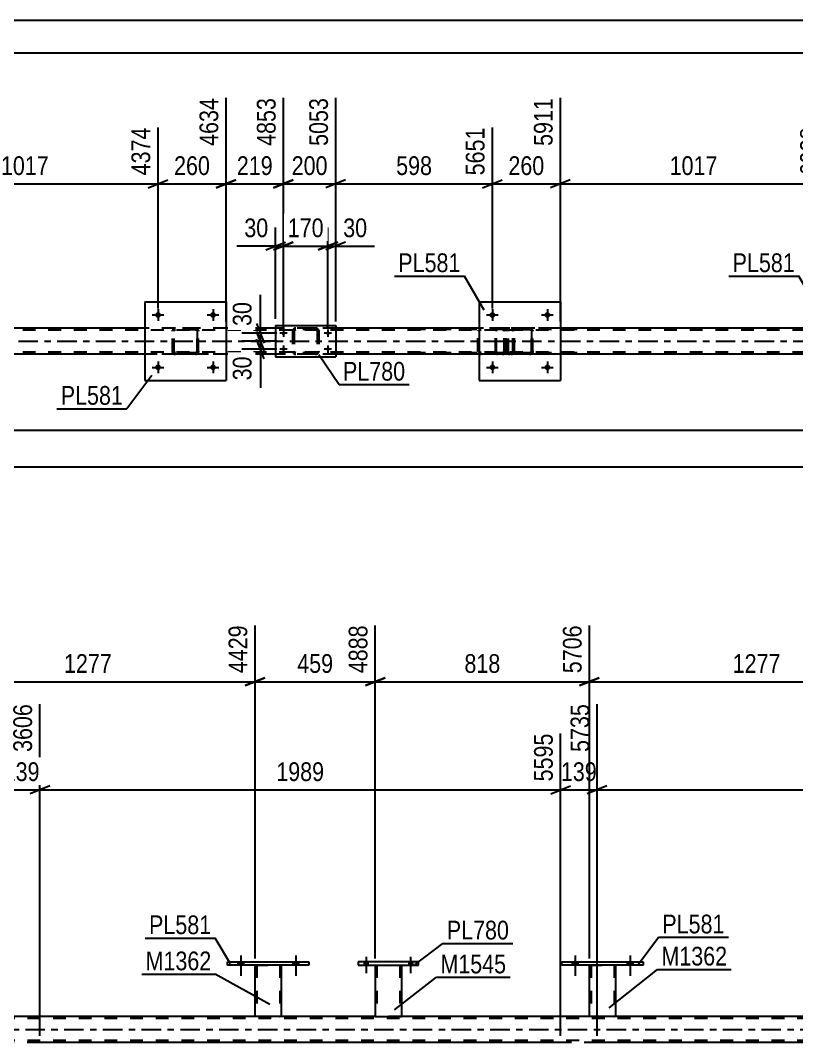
# Model space of a CAD drawing. Header units: millimetres. Extents: x 0 to 841, y 0 to 594.
# Drawn here: x 213.4 to 332, y 437.8 to 594 of the extents above; entities that cross this region are included whole.
import ezdxf

# ---------------------------------------------------------------- set-up
doc = ezdxf.new("R2010")
doc.units = ezdxf.units.MM
doc.linetypes.add('DXK_LINE_DOT2', pattern=[3.9198, 1.9599, -1.9599])
doc.linetypes.add('DXK_LINE_DOT3', pattern=[5.9187, 2.979, -0.9799, 0.9799, -0.9799])
doc.styles.add('Arial Narrow', font='ARIALN.TTF', dxfattribs={"height": 0.2})

# ---------------------------------------------------------------- blocks, each defined once
blk = doc.blocks.new('Unknown-247343161-1137')
at = {"color": 5, "linetype": 'Continuous'}
for p, q in [((841, 594), (0, 594)), ((836, 589), (5, 589))]:
    blk.add_line(p, q, dxfattribs=at)
blk = doc.blocks.new('Part-247343161-26466 - 2302')
at = {"color": 2, "linetype": 'Continuous'}
for p, q in [((232.44, 546.99), (193.76, 546.99)), ((252.4, 546.99), (244.84, 546.99)), ((283.52, 546.99), (261.6, 546.99)), ((334.6, 546.99), (295.92, 546.99)), ((232.44, 542.99), (193.76, 542.99)), ((252.4, 542.99), (244.84, 542.99)), ((283.52, 542.99), (261.6, 542.99)), ((334.6, 542.99), (295.92, 542.99))]:
    blk.add_line(p, q, dxfattribs=at)
at = {"color": 7, "linetype": 'DXK_LINE_DOT2'}
for p, q in [((244.84, 546.99), (232.44, 546.99)), ((261.6, 546.99), (252.4, 546.99)), ((295.92, 546.99), (283.52, 546.99)), ((780.17, 546.67), (118.42, 546.67)), ((780.17, 543.31), (118.42, 543.31)), ((755.64, 542.99), (118.42, 542.99)), ((244.84, 542.99), (232.44, 542.99)), ((261.6, 542.99), (252.4, 542.99)), ((295.92, 542.99), (283.52, 542.99))]:
    blk.add_line(p, q, dxfattribs=at)
at = {"color": 7, "linetype": 'DXK_LINE_DOT3'}
blk.add_line((118.42, 544.99), (780.17, 544.99), dxfattribs=at)
blk = doc.blocks.new('Part-247343161-26349 - 2302')
at = {"color": 7, "linetype": 'DXK_LINE_DOT2'}
for p, q in [((287.06, 546.99), (272.07, 546.99)), ((287.06, 546.75), (272.07, 546.75)), ((283.35, 546.69), (283.34, 546.64)), ((283.82, 546.99), (283.63, 546.95)), ((283.64, 546.68), (283.73, 546.73)), ((283.73, 546.73), (283.82, 546.75)), ((287.25, 546.95), (287.06, 546.99)), ((287.06, 546.75), (287.16, 546.73)), ((287.16, 546.73), (287.24, 546.68)), ((287.54, 546.64), (287.53, 546.69)), ((283.34, 546.64), (283.31, 546.51)), ((283.31, 543.47), (283.31, 546.51)), ((283.57, 546.51), (283.59, 546.6)), ((283.57, 543.47), (283.57, 546.51)), ((283.59, 546.6), (283.64, 546.68)), ((287.24, 546.68), (287.3, 546.6)), ((287.3, 546.6), (287.31, 546.51)), ((287.31, 543.47), (287.31, 546.51)), ((287.57, 546.51), (287.54, 546.64)), ((287.57, 543.47), (287.57, 546.51)), ((287.06, 543.23), (272.07, 543.23)), ((287.06, 542.99), (272.07, 542.99)), ((283.31, 543.47), (283.33, 543.38)), ((283.33, 543.38), (283.35, 543.28)), ((283.59, 543.37), (283.57, 543.47)), ((283.64, 543.3), (283.59, 543.37)), ((283.63, 543.02), (283.82, 542.99)), ((283.73, 543.24), (283.64, 543.3)), ((283.82, 543.23), (283.73, 543.24)), ((287.16, 543.24), (287.06, 543.23)), ((287.06, 542.99), (287.25, 543.02)), ((287.24, 543.3), (287.16, 543.24)), ((287.3, 543.37), (287.24, 543.3)), ((287.31, 543.47), (287.3, 543.37)), ((287.53, 543.28), (287.56, 543.4)), ((287.56, 543.4), (287.57, 543.47))]:
    blk.add_line(p, q, dxfattribs=at)
for centre, start, end in [((287.08, 546.49), 24.32, 69.2417), ((287.08, 543.49), 290.7583, 335.68)]:
    blk.add_arc(centre, 0.496, start, end, dxfattribs=at)
blk = doc.blocks.new('Part-247343161-26357 - 2302')
at = {"color": 7, "linetype": 'DXK_LINE_DOT2'}
for p, q in [((286.04, 546.69), (286.02, 546.51)), ((286.1, 546.85), (286.04, 546.69)), ((286.19, 546.95), (286.1, 546.85)), ((286.29, 546.99), (286.19, 546.95)), ((286.2, 546.68), (286.24, 546.73)), ((286.24, 546.73), (286.29, 546.75)), ((298.45, 546.99), (286.29, 546.99)), ((298.45, 546.75), (286.29, 546.75)), ((287.57, 546.99), (287.57, 546.75)), ((288.58, 546.95), (288.39, 546.99)), ((288.39, 546.75), (288.48, 546.73)), ((288.48, 546.73), (288.56, 546.68)), ((288.86, 546.64), (288.85, 546.69)), ((286.02, 543.47), (286.02, 546.51)), ((286.16, 546.51), (286.17, 546.6)), ((286.16, 543.47), (286.16, 546.51)), ((286.17, 546.6), (286.2, 546.68)), ((288.56, 546.68), (288.62, 546.6)), ((288.62, 546.6), (288.64, 546.51)), ((288.64, 543.47), (288.64, 546.51)), ((288.89, 546.51), (288.86, 546.64)), ((288.89, 543.47), (288.89, 546.51)), ((286.02, 543.47), (286.04, 543.28)), ((286.04, 543.28), (286.1, 543.13)), ((286.1, 543.13), (286.19, 543.02)), ((286.17, 543.37), (286.16, 543.47)), ((286.2, 543.3), (286.17, 543.37)), ((286.19, 543.02), (286.29, 542.99)), ((286.24, 543.24), (286.2, 543.3)), ((286.29, 543.23), (286.24, 543.24)), ((298.45, 543.23), (286.29, 543.23)), ((298.45, 542.99), (286.29, 542.99)), ((287.57, 542.99), (287.57, 543.23)), ((288.48, 543.24), (288.39, 543.23)), ((288.39, 542.99), (288.58, 543.02)), ((288.56, 543.3), (288.48, 543.24)), ((288.62, 543.37), (288.56, 543.3)), ((288.64, 543.47), (288.62, 543.37)), ((288.85, 543.28), (288.87, 543.4)), ((288.87, 543.4), (288.89, 543.47))]:
    blk.add_line(p, q, dxfattribs=at)
for centre, start, end in [((288.4, 546.49), 23.8494, 68.8059), ((288.4, 543.48), 291.1941, 336.1506)]:
    blk.add_arc(centre, 0.492, start, end, dxfattribs=at)
blk = doc.blocks.new('Part-247343161-26450 - 2302')
at = {"color": 7, "linetype": 'DXK_LINE_DOT2'}
for p, q in [((287.72, 546.5), (287.75, 546.69)), ((287.75, 546.69), (287.72, 546.5)), ((288.01, 546.95), (288.2, 546.98)), ((288.2, 546.98), (288.01, 546.95)), ((288.03, 546.67), (288.11, 546.73)), ((288.11, 546.73), (288.2, 546.74)), ((291.24, 546.98), (288.2, 546.98)), ((291.24, 546.74), (288.2, 546.74)), ((291.24, 546.98), (291.42, 546.95)), ((291.42, 546.95), (291.24, 546.98)), ((291.24, 546.74), (291.33, 546.73)), ((291.33, 546.73), (291.41, 546.67)), ((291.68, 546.69), (291.72, 546.5)), ((291.72, 546.5), (291.68, 546.69)), ((287.72, 543.46), (287.72, 546.5)), ((287.72, 543.46), (287.72, 546.5)), ((287.96, 546.5), (287.98, 546.6)), ((287.96, 543.46), (287.96, 546.5)), ((287.96, 543.46), (287.96, 546.5)), ((287.98, 546.6), (288.03, 546.67)), ((291.41, 546.67), (291.46, 546.6)), ((291.46, 546.6), (291.48, 546.5)), ((291.48, 543.46), (291.48, 546.5)), ((291.48, 546.5), (291.48, 543.46)), ((291.72, 543.46), (291.72, 546.5)), ((291.72, 543.46), (291.72, 546.5)), ((287.75, 543.28), (287.72, 543.46)), ((287.72, 543.46), (287.75, 543.28)), ((287.98, 543.37), (287.96, 543.46)), ((288.03, 543.3), (287.98, 543.37)), ((288.2, 542.98), (288.01, 543.02)), ((288.01, 543.02), (288.2, 542.98)), ((288.11, 543.24), (288.03, 543.3)), ((288.2, 543.22), (288.11, 543.24)), ((291.24, 543.22), (288.2, 543.22)), ((291.24, 542.98), (288.2, 542.98)), ((291.33, 543.24), (291.24, 543.22)), ((291.42, 543.02), (291.24, 542.98)), ((291.24, 542.98), (291.42, 543.02)), ((291.41, 543.3), (291.33, 543.24)), ((291.46, 543.37), (291.41, 543.3)), ((291.48, 543.46), (291.46, 543.37)), ((291.72, 543.46), (291.68, 543.28)), ((291.68, 543.28), (291.72, 543.46))]:
    blk.add_line(p, q, dxfattribs=at)
at = {"color": 7, "linetype": 'DXK_LINE_DOT3'}
blk.add_line((289.72, 544.98), (289.72, 544.98), dxfattribs=at)
at = {"color": 7, "linetype": 'DXK_LINE_DOT2'}
for centre, start, end in [((288.2, 546.5), 112.5, 157.5), ((288.2, 546.5), 112.5, 157.5), ((291.24, 546.5), 22.5, 67.5), ((291.24, 546.5), 22.5, 67.5), ((288.2, 543.46), 202.5, 247.5), ((288.2, 543.46), 202.5, 247.5), ((291.24, 543.46), 292.5, 337.5), ((291.24, 543.46), 292.5, 337.5)]:
    blk.add_arc(centre, 0.48, start, end, dxfattribs=at)
blk = doc.blocks.new('Part-247343161-26451 - 2302')
at = {"color": 2, "linetype": 'Continuous'}
for p, q in [((283.52, 550.98), (283.52, 538.98)), ((283.52, 550.98), (295.92, 550.98)), ((295.92, 550.98), (295.92, 538.98)), ((283.52, 538.98), (295.92, 538.98))]:
    blk.add_line(p, q, dxfattribs=at)
blk = doc.blocks.new('Part-247343161-26452 - 2302')
at = {"color": 7, "linetype": 'DXK_LINE_DOT2'}
for p, q in [((236.64, 546.5), (236.67, 546.69)), ((236.67, 546.69), (236.64, 546.5)), ((236.93, 546.95), (237.12, 546.98)), ((237.12, 546.98), (236.93, 546.95)), ((236.95, 546.67), (237.02, 546.73)), ((237.02, 546.73), (237.12, 546.74)), ((240.16, 546.98), (237.12, 546.98)), ((240.16, 546.74), (237.12, 546.74)), ((240.16, 546.98), (240.34, 546.95)), ((240.34, 546.95), (240.16, 546.98)), ((240.16, 546.74), (240.25, 546.73)), ((240.25, 546.73), (240.33, 546.67)), ((240.6, 546.69), (240.64, 546.5)), ((240.64, 546.5), (240.6, 546.69)), ((236.64, 543.46), (236.64, 546.5)), ((236.64, 543.46), (236.64, 546.5)), ((236.88, 546.5), (236.89, 546.6)), ((236.88, 543.46), (236.88, 546.5)), ((236.88, 543.46), (236.88, 546.5)), ((236.89, 546.6), (236.95, 546.67)), ((240.33, 546.67), (240.38, 546.6)), ((240.38, 546.6), (240.4, 546.5)), ((240.4, 543.46), (240.4, 546.5)), ((240.4, 546.5), (240.4, 543.46)), ((240.64, 543.46), (240.64, 546.5)), ((240.64, 543.46), (240.64, 546.5)), ((236.67, 543.28), (236.64, 543.46)), ((236.64, 543.46), (236.67, 543.28)), ((236.89, 543.37), (236.88, 543.46)), ((236.95, 543.3), (236.89, 543.37)), ((237.12, 542.98), (236.93, 543.02)), ((236.93, 543.02), (237.12, 542.98)), ((237.02, 543.24), (236.95, 543.3)), ((237.12, 543.22), (237.02, 543.24)), ((240.16, 543.22), (237.12, 543.22)), ((240.16, 542.98), (237.12, 542.98)), ((240.25, 543.24), (240.16, 543.22)), ((240.34, 543.02), (240.16, 542.98)), ((240.16, 542.98), (240.34, 543.02)), ((240.33, 543.3), (240.25, 543.24)), ((240.38, 543.37), (240.33, 543.3)), ((240.4, 543.46), (240.38, 543.37)), ((240.64, 543.46), (240.6, 543.28)), ((240.6, 543.28), (240.64, 543.46))]:
    blk.add_line(p, q, dxfattribs=at)
at = {"color": 7, "linetype": 'DXK_LINE_DOT3'}
blk.add_line((238.64, 544.98), (238.64, 544.98), dxfattribs=at)
at = {"color": 7, "linetype": 'DXK_LINE_DOT2'}
for centre, start, end in [((237.12, 546.5), 112.5, 157.5), ((237.12, 546.5), 112.5, 157.5), ((240.16, 546.5), 22.5, 67.5), ((240.16, 546.5), 22.5, 67.5), ((237.12, 543.46), 202.5, 247.5), ((237.12, 543.46), 202.5, 247.5), ((240.16, 543.46), 292.5, 337.5), ((240.16, 543.46), 292.5, 337.5)]:
    blk.add_arc(centre, 0.48, start, end, dxfattribs=at)
blk = doc.blocks.new('Part-247343161-26453 - 2302')
at = {"color": 2, "linetype": 'Continuous'}
for p, q in [((232.44, 550.98), (232.44, 538.98)), ((232.44, 550.98), (244.84, 550.98)), ((244.84, 550.98), (244.84, 538.98)), ((232.44, 538.98), (244.84, 538.98))]:
    blk.add_line(p, q, dxfattribs=at)
blk = doc.blocks.new('Part-247343161-26460 - 2302')
at = {"color": 7, "linetype": 'DXK_LINE_DOT2'}
for p, q in [((255, 546.51), (255.04, 546.69)), ((255.04, 546.69), (255, 546.51)), ((255.3, 546.95), (255.48, 546.99)), ((255.48, 546.99), (255.3, 546.95)), ((255.31, 546.68), (255.39, 546.73)), ((255.39, 546.73), (255.48, 546.75)), ((258.52, 546.99), (255.48, 546.99)), ((258.52, 546.75), (255.48, 546.75)), ((258.52, 546.99), (258.7, 546.95)), ((258.7, 546.95), (258.52, 546.99)), ((258.52, 546.75), (258.61, 546.73)), ((258.61, 546.73), (258.69, 546.68)), ((258.96, 546.69), (259, 546.51)), ((259, 546.51), (258.96, 546.69)), ((255, 546.51), (255, 543.47)), ((255.24, 546.51), (255.26, 546.6)), ((255.24, 546.51), (255.24, 543.47)), ((255.26, 546.6), (255.31, 546.68)), ((258.69, 546.68), (258.74, 546.6)), ((258.74, 546.6), (258.76, 546.51)), ((258.76, 546.51), (258.76, 543.47)), ((259, 546.51), (259, 543.47)), ((255.04, 543.28), (255, 543.47)), ((255, 543.47), (255.04, 543.28)), ((255.26, 543.37), (255.24, 543.47)), ((255.31, 543.3), (255.26, 543.37)), ((255.48, 542.99), (255.3, 543.02)), ((255.3, 543.02), (255.48, 542.99)), ((255.39, 543.24), (255.31, 543.3)), ((255.48, 543.23), (255.39, 543.24)), ((258.52, 543.23), (255.48, 543.23)), ((258.52, 542.99), (255.48, 542.99)), ((258.61, 543.24), (258.52, 543.23)), ((258.7, 543.02), (258.52, 542.99)), ((258.52, 542.99), (258.7, 543.02)), ((258.69, 543.3), (258.61, 543.24)), ((258.74, 543.37), (258.69, 543.3)), ((258.76, 543.47), (258.74, 543.37)), ((259, 543.47), (258.96, 543.28)), ((258.96, 543.28), (259, 543.47))]:
    blk.add_line(p, q, dxfattribs=at)
at = {"color": 7, "linetype": 'DXK_LINE_DOT3'}
blk.add_line((257, 544.99), (257, 544.99), dxfattribs=at)
at = {"color": 7, "linetype": 'DXK_LINE_DOT2'}
for centre, start, end in [((255.48, 546.51), 112.5, 157.5), ((255.48, 546.51), 112.5, 157.5), ((258.52, 546.51), 22.5, 67.5), ((258.52, 546.51), 22.5, 67.5), ((255.48, 543.47), 202.5, 247.5), ((255.48, 543.47), 202.5, 247.5), ((258.52, 543.47), 292.5, 337.5), ((258.52, 543.47), 292.5, 337.5)]:
    blk.add_arc(centre, 0.48, start, end, dxfattribs=at)
blk = doc.blocks.new('Part-247343161-26461 - 2302')
at = {"color": 2, "linetype": 'Continuous'}
for p, q in [((252.4, 547.39), (252.4, 542.59)), ((252.4, 547.39), (261.6, 547.39)), ((261.6, 547.39), (261.6, 542.59)), ((252.4, 542.59), (261.6, 542.59))]:
    blk.add_line(p, q, dxfattribs=at)
blk = doc.blocks.new('Bolt-247343161-26496 - 2302')
at = {"linetype": 'Continuous'}
for points in [[(285.96, 540.99, -1), (285.08, 540.99, -1)], [(294.36, 540.99, -1), (293.48, 540.99, -1)]]:
    blk.add_hatch(color=1, dxfattribs=at).paths.add_polyline_path(points)
at = {"color": 1, "linetype": 'Continuous'}
for p, q in [((284.64, 540.99), (286.4, 540.99)), ((285.52, 541.87), (285.52, 540.11)), ((293.04, 540.99), (294.8, 540.99)), ((293.92, 541.87), (293.92, 540.11))]:
    blk.add_line(p, q, dxfattribs=at)
blk = doc.blocks.new('Bolt-247343161-26497 - 2302')
at = {"linetype": 'Continuous'}
for points in [[(285.96, 548.99, -1), (285.08, 548.99, -1)], [(294.36, 548.99, -1), (293.48, 548.99, -1)]]:
    blk.add_hatch(color=1, dxfattribs=at).paths.add_polyline_path(points)
at = {"color": 1, "linetype": 'Continuous'}
for p, q in [((285.52, 549.87), (285.52, 548.11)), ((293.92, 549.87), (293.92, 548.11)), ((284.64, 548.99), (286.4, 548.99)), ((293.04, 548.99), (294.8, 548.99))]:
    blk.add_line(p, q, dxfattribs=at)
blk = doc.blocks.new('Bolt-247343161-26498 - 2302')
at = {"linetype": 'Continuous'}
for points in [[(234.88, 540.99, -1), (234, 540.99, -1)], [(243.28, 540.99, -1), (242.4, 540.99, -1)]]:
    blk.add_hatch(color=1, dxfattribs=at).paths.add_polyline_path(points)
at = {"color": 1, "linetype": 'Continuous'}
for p, q in [((233.56, 540.99), (235.32, 540.99)), ((234.44, 541.87), (234.44, 540.11)), ((241.96, 540.99), (243.72, 540.99)), ((242.84, 541.87), (242.84, 540.11))]:
    blk.add_line(p, q, dxfattribs=at)
blk = doc.blocks.new('Bolt-247343161-26499 - 2302')
at = {"linetype": 'Continuous'}
for points in [[(234.88, 548.99, -1), (234, 548.99, -1)], [(243.28, 548.99, -1), (242.4, 548.99, -1)]]:
    blk.add_hatch(color=1, dxfattribs=at).paths.add_polyline_path(points)
at = {"color": 1, "linetype": 'Continuous'}
for p, q in [((234.44, 549.87), (234.44, 548.11)), ((242.84, 549.87), (242.84, 548.11)), ((233.56, 548.99), (235.32, 548.99)), ((241.96, 548.99), (243.72, 548.99))]:
    blk.add_line(p, q, dxfattribs=at)
blk = doc.blocks.new('Bolt-247343161-26506 - 2302')
at = {"linetype": 'Continuous'}
for points in [[(253.6, 545.91, -1), (253.6, 546.47, -1)], [(260.4, 545.91, -1), (260.4, 546.47, -1)], [(253.6, 543.51, -1), (253.6, 544.07, -1)], [(260.4, 543.51, -1), (260.4, 544.07, -1)]]:
    blk.add_hatch(color=1, dxfattribs=at).paths.add_polyline_path(points)
at = {"color": 1, "linetype": 'Continuous'}
for p, q in [((253.6, 546.75), (253.6, 545.63)), ((260.4, 546.75), (260.4, 545.63)), ((254.16, 546.19), (253.04, 546.19)), ((260.96, 546.19), (259.84, 546.19)), ((254.16, 543.79), (253.04, 543.79)), ((253.6, 544.35), (253.6, 543.23)), ((260.96, 543.79), (259.84, 543.79)), ((260.4, 544.35), (260.4, 543.23))]:
    blk.add_line(p, q, dxfattribs=at)
blk = doc.blocks.new('Bolt-247343161-27506 - 2635')
at = {"linetype": 'Continuous'}
for points in [[(246.63, 449.65), (247.51, 449.65), (247.51, 450.13), (246.63, 450.13)], [(255.03, 449.65), (255.91, 449.65), (255.91, 450.13), (255.03, 450.13)]]:
    blk.add_hatch(color=1, dxfattribs=at).paths.add_polyline_path(points)
at = {"color": 1, "linetype": 'Continuous'}
for p, q in [((246.63, 450.13), (246.63, 449.65)), ((247.07, 451.13), (247.07, 448.01)), ((247.51, 450.13), (247.51, 449.65)), ((255.03, 450.13), (255.03, 449.65)), ((255.47, 451.13), (255.47, 448.01)), ((255.91, 450.13), (255.91, 449.65))]:
    blk.add_line(p, q, dxfattribs=at)
blk = doc.blocks.new('Bolt-247343161-27504 - 2635')
at = {"linetype": 'Continuous'}
for points in [[(297.71, 449.65), (298.59, 449.65), (298.59, 450.13), (297.71, 450.13)], [(306.11, 449.65), (306.99, 449.65), (306.99, 450.13), (306.11, 450.13)]]:
    blk.add_hatch(color=1, dxfattribs=at).paths.add_polyline_path(points)
at = {"color": 1, "linetype": 'Continuous'}
for p, q in [((297.71, 450.13), (297.71, 449.65)), ((298.15, 451.13), (298.15, 448.01)), ((298.59, 450.13), (298.59, 449.65)), ((306.11, 450.13), (306.11, 449.65)), ((306.55, 451.13), (306.55, 448.01)), ((306.99, 450.13), (306.99, 449.65))]:
    blk.add_line(p, q, dxfattribs=at)
blk = doc.blocks.new('Part-247343161-27457 - 2635')
at = {"color": 2, "linetype": 'Continuous'}
for p, q in [((300.35, 441.81), (300.35, 449.65)), ((304.35, 449.65), (304.35, 441.81)), ((304.31, 441.81), (300.35, 441.81)), ((304.35, 441.81), (304.31, 441.81))]:
    blk.add_line(p, q, dxfattribs=at)
at = {"color": 7, "linetype": 'DXK_LINE_DOT2'}
for p, q in [((300.35, 449.65), (304.35, 449.65)), ((300.35, 449.65), (300.35, 449.65)), ((300.35, 449.65), (300.35, 449.65)), ((300.59, 449.65), (300.59, 441.81)), ((304.11, 449.65), (304.11, 441.81)), ((304.35, 449.65), (304.35, 449.65)), ((304.35, 449.65), (304.35, 449.65)), ((304.09, 441.81), (304.11, 441.81))]:
    blk.add_line(p, q, dxfattribs=at)
blk = doc.blocks.new('Part-247343161-27458 - 2635')
at = {"color": 2, "linetype": 'Continuous'}
for p, q in [((296.15, 449.65), (296.15, 450.13)), ((296.15, 450.13), (308.55, 450.13)), ((308.55, 450.13), (308.55, 449.65)), ((308.55, 449.65), (296.15, 449.65))]:
    blk.add_line(p, q, dxfattribs=at)
blk = doc.blocks.new('Part-247343161-27459 - 2635')
at = {"color": 2, "linetype": 'Continuous'}
for p, q in [((249.27, 441.81), (249.27, 449.65)), ((253.27, 449.65), (253.27, 441.81)), ((253.23, 441.81), (249.27, 441.81)), ((253.27, 441.81), (253.23, 441.81))]:
    blk.add_line(p, q, dxfattribs=at)
at = {"color": 7, "linetype": 'DXK_LINE_DOT2'}
for p, q in [((249.27, 449.65), (253.27, 449.65)), ((249.27, 449.65), (249.27, 449.65)), ((249.27, 449.65), (249.27, 449.65)), ((249.51, 449.65), (249.51, 441.81)), ((253.03, 449.65), (253.03, 441.81)), ((253.27, 449.65), (253.27, 449.65)), ((253.27, 449.65), (253.27, 449.65)), ((253.01, 441.81), (253.03, 441.81))]:
    blk.add_line(p, q, dxfattribs=at)
blk = doc.blocks.new('Part-247343161-27460 - 2635')
at = {"color": 2, "linetype": 'Continuous'}
for p, q in [((245.07, 449.65), (245.07, 450.13)), ((245.07, 450.13), (257.47, 450.13)), ((257.47, 450.13), (257.47, 449.65)), ((257.47, 449.65), (245.07, 449.65))]:
    blk.add_line(p, q, dxfattribs=at)
blk = doc.blocks.new('Part-247343161-27467 - 2635')
at = {"color": 2, "linetype": 'Continuous'}
for p, q in [((267.63, 449.65), (267.63, 441.8)), ((271.63, 449.65), (271.63, 441.8)), ((267.63, 441.8), (271.63, 441.8))]:
    blk.add_line(p, q, dxfattribs=at)
at = {"color": 7, "linetype": 'DXK_LINE_DOT2'}
for p, q in [((267.63, 449.65), (271.63, 449.65)), ((267.87, 449.65), (267.87, 441.8)), ((271.39, 449.65), (271.39, 441.8)), ((271.34, 441.8), (271.38, 441.8)), ((271.34, 441.8), (271.38, 441.8)), ((271.38, 441.8), (271.39, 441.8)), ((271.38, 441.8), (271.39, 441.8))]:
    blk.add_line(p, q, dxfattribs=at)
blk = doc.blocks.new('Part-247343161-27468 - 2635')
at = {"color": 2, "linetype": 'Continuous'}
for p, q in [((265.03, 450.13), (265.03, 449.65)), ((274.23, 450.13), (265.03, 450.13)), ((274.23, 449.65), (274.23, 450.13)), ((265.03, 449.65), (274.23, 449.65))]:
    blk.add_line(p, q, dxfattribs=at)
blk = doc.blocks.new('Part-247343161-27473 - 2635')
at = {"color": 7, "linetype": 'DXK_LINE_DOT2'}
for p, q in [((733.87, 441.49), (72.13, 441.49)), ((253.27, 441.81), (249.27, 441.81)), ((271.63, 441.81), (267.63, 441.81)), ((304.35, 441.81), (300.35, 441.81)), ((733.87, 438.13), (72.13, 438.13)), ((216.39, 437.81), (210.81, 437.81)), ((301.52, 437.81), (295.95, 437.81))]:
    blk.add_line(p, q, dxfattribs=at)
at = {"color": 2, "linetype": 'Continuous'}
for p, q in [((249.27, 441.81), (202.19, 441.81)), ((267.63, 441.81), (253.27, 441.81)), ((300.35, 441.81), (271.63, 441.81)), ((351.43, 441.81), (304.35, 441.81)), ((295.95, 437.81), (216.39, 437.81)), ((381.08, 437.81), (301.52, 437.81))]:
    blk.add_line(p, q, dxfattribs=at)
at = {"color": 7, "linetype": 'DXK_LINE_DOT3'}
blk.add_line((72.13, 439.81), (733.87, 439.81), dxfattribs=at)
blk = doc.blocks.new('Bolt-247343161-27503 - 2635')
at = {"linetype": 'Continuous'}
for points in [[(297.71, 449.65), (298.59, 449.65), (298.59, 450.13), (297.71, 450.13)], [(306.11, 449.65), (306.99, 449.65), (306.99, 450.13), (306.11, 450.13)]]:
    blk.add_hatch(color=1, dxfattribs=at).paths.add_polyline_path(points)
at = {"color": 1, "linetype": 'Continuous'}
for p, q in [((297.71, 450.13), (297.71, 449.65)), ((298.15, 451.13), (298.15, 448.01)), ((298.59, 450.13), (298.59, 449.65)), ((306.11, 450.13), (306.11, 449.65)), ((306.55, 451.13), (306.55, 448.01)), ((306.99, 450.13), (306.99, 449.65))]:
    blk.add_line(p, q, dxfattribs=at)
blk = doc.blocks.new('Bolt-247343161-27505 - 2635')
at = {"linetype": 'Continuous'}
for points in [[(246.63, 449.65), (247.51, 449.65), (247.51, 450.13), (246.63, 450.13)], [(255.03, 449.65), (255.91, 449.65), (255.91, 450.13), (255.03, 450.13)]]:
    blk.add_hatch(color=1, dxfattribs=at).paths.add_polyline_path(points)
at = {"color": 1, "linetype": 'Continuous'}
for p, q in [((246.63, 450.13), (246.63, 449.65)), ((247.07, 451.13), (247.07, 448.01)), ((247.51, 450.13), (247.51, 449.65)), ((255.03, 450.13), (255.03, 449.65)), ((255.47, 451.13), (255.47, 448.01)), ((255.91, 450.13), (255.91, 449.65))]:
    blk.add_line(p, q, dxfattribs=at)
blk = doc.blocks.new('Bolt-247343161-27513 - 2635')
at = {"linetype": 'Continuous'}
for points in [[(265.95, 449.65), (266.51, 449.65), (266.51, 450.13), (265.95, 450.13)], [(265.95, 449.65), (266.51, 449.65), (266.51, 450.13), (265.95, 450.13)], [(272.75, 449.65), (273.31, 449.65), (273.31, 450.13), (272.75, 450.13)], [(272.75, 449.65), (273.31, 449.65), (273.31, 450.13), (272.75, 450.13)]]:
    blk.add_hatch(color=1, dxfattribs=at).paths.add_polyline_path(points)
at = {"color": 1, "linetype": 'Continuous'}
for p, q in [((265.95, 450.13), (265.95, 449.65)), ((265.95, 450.13), (265.95, 449.65)), ((266.23, 450.93), (266.23, 448.41)), ((266.23, 450.93), (266.23, 448.41)), ((266.51, 450.13), (266.51, 449.65)), ((266.51, 450.13), (266.51, 449.65)), ((272.75, 450.13), (272.75, 449.65)), ((272.75, 450.13), (272.75, 449.65)), ((273.03, 450.93), (273.03, 448.41)), ((273.03, 450.93), (273.03, 448.41)), ((273.31, 450.13), (273.31, 449.65)), ((273.31, 450.13), (273.31, 449.65))]:
    blk.add_line(p, q, dxfattribs=at)
blk = doc.blocks.new('StraightDimension-247343161-41836 - 2302')
at = {"color": 7, "linetype": 'Continuous'}
for p, q in [((252.4, 548.39), (252.4, 562.38)), ((253.6, 547.19), (253.6, 562.38)), ((250.9, 558.93), (253.9, 560.13)), ((255.1, 560.13), (252.1, 558.93)), ((252.4, 559.53), (253.6, 559.53))]:
    blk.add_line(p, q, dxfattribs=at)
at = {"color": 0}
blk.add_wipeout([(251.88, 560.28), (251.88, 564.48), (247.02, 564.48), (247.02, 560.28)], dxfattribs=at)
at = {"color": 7, "linetype": 'Continuous'}
blk.add_line((252.4, 559.53), (246.49, 559.53), dxfattribs=at)
blk.add_line((252.4, 559.53), (246.49, 559.53), dxfattribs=at)
at = {"color": 3, "style": 'Arial Narrow'}
blk.add_text('30', height=2.863, dxfattribs=at).set_placement((247.62, 560.88))
blk = doc.blocks.new('StraightDimension-247343161-41036 - 2302')
at = {"color": 7, "linetype": 'Continuous'}
for p, q in [((261.6, 547.99), (261.6, 582.15)), ((285.52, 549.99), (285.52, 577.65)), ((263.1, 569.63), (260.1, 568.43)), ((261.6, 569.03), (285.52, 569.03)), ((284.02, 568.43), (287.02, 569.63))]:
    blk.add_line(p, q, dxfattribs=at)
at = {"color": 0, "linetype": 'Continuous'}
blk.add_wipeout([(284.92, 578.25), (280.72, 578.25), (280.72, 569.73), (284.92, 569.73)], dxfattribs=at)
at = {"color": 0}
blk.add_wipeout([(276.9, 569.78), (276.9, 573.98), (270.22, 573.98), (270.22, 569.78)], dxfattribs=at)
at = {"color": 3, "linetype": 'Continuous', "style": 'Arial Narrow'}
blk.add_text('5651', height=2.863, rotation=90.0002, dxfattribs=at).set_placement((284.32, 570.33))
at = {"color": 3, "style": 'Arial Narrow'}
blk.add_text('598', height=2.863, dxfattribs=at).set_placement((270.82, 570.38))
blk = doc.blocks.new('StraightDimension-247343161-41834 - 2302')
at = {"color": 7, "linetype": 'Continuous'}
for p, q in [((260.4, 547.19), (260.4, 562.38)), ((261.6, 548.39), (261.6, 562.38)), ((258.9, 558.93), (261.9, 560.13)), ((263.1, 560.13), (260.1, 558.93)), ((260.4, 559.53), (261.6, 559.53))]:
    blk.add_line(p, q, dxfattribs=at)
at = {"color": 0}
blk.add_wipeout([(266.98, 560.28), (266.98, 564.48), (262.13, 564.48), (262.13, 560.28)], dxfattribs=at)
at = {"color": 7, "linetype": 'Continuous'}
blk.add_line((261.6, 559.53), (267.51, 559.53), dxfattribs=at)
blk.add_line((261.6, 559.53), (267.51, 559.53), dxfattribs=at)
at = {"color": 3, "style": 'Arial Narrow'}
blk.add_text('30', height=2.863, dxfattribs=at).set_placement((262.73, 560.88))
blk = doc.blocks.new('StraightDimension-247343161-2472 - 2302')
at = {"color": 7, "linetype": 'Continuous'}
blk.add_line((109.16, 525.78), (780.81, 525.78), dxfattribs=at)
blk = doc.blocks.new('StraightDimension-247343161-30244 - 2302')
at = {"color": 7, "linetype": 'Continuous'}
blk.add_line((109.8, 531.39), (780.17, 531.39), dxfattribs=at)
blk = doc.blocks.new('StraightDimension-247343161-41034 - 2302')
at = {"color": 7, "linetype": 'Continuous'}
for p, q in [((295.92, 547.99), (295.92, 582.15)), ((336.6, 549.99), (336.6, 577.65)), ((297.42, 569.63), (294.42, 568.43)), ((295.92, 569.03), (336.6, 569.03)), ((335.1, 568.43), (338.1, 569.63))]:
    blk.add_line(p, q, dxfattribs=at)
at = {"color": 0, "linetype": 'Continuous'}
blk.add_wipeout([(336, 578.25), (331.8, 578.25), (331.8, 569.73), (336, 569.73)], dxfattribs=at)
at = {"color": 0}
blk.add_wipeout([(320.51, 569.78), (320.51, 573.98), (312, 573.98), (312, 569.78)], dxfattribs=at)
at = {"color": 3, "linetype": 'Continuous', "style": 'Arial Narrow'}
blk.add_text('6928', height=2.863, rotation=90.0002, dxfattribs=at).set_placement((335.4, 570.33))
at = {"color": 3, "style": 'Arial Narrow'}
blk.add_text('1017', height=2.863, dxfattribs=at).set_placement((312.6, 570.38))
blk = doc.blocks.new('StraightDimension-247343161-41035 - 2302')
at = {"color": 7, "linetype": 'Continuous'}
for p, q in [((295.92, 547.99), (295.92, 582.15)), ((285.52, 549.99), (285.52, 577.65)), ((284.02, 568.43), (287.02, 569.63)), ((285.52, 569.03), (295.92, 569.03)), ((297.42, 569.63), (294.42, 568.43))]:
    blk.add_line(p, q, dxfattribs=at)
at = {"color": 0}
blk.add_wipeout([(294.06, 569.78), (294.06, 573.98), (287.37, 573.98), (287.37, 569.78)], dxfattribs=at)
at = {"color": 3, "style": 'Arial Narrow'}
blk.add_text('260', height=2.863, dxfattribs=at).set_placement((287.97, 570.38))
at = {"color": 0, "linetype": 'Continuous'}
blk.add_wipeout([(295.32, 582.75), (291.12, 582.75), (291.12, 574.23), (295.32, 574.23)], dxfattribs=at)
at = {"color": 3, "linetype": 'Continuous', "style": 'Arial Narrow'}
blk.add_text('5911', height=2.863, rotation=90.0002, dxfattribs=at).set_placement((294.72, 574.83))
blk = doc.blocks.new('StraightDimension-247343161-41037 - 2302')
at = {"color": 7, "linetype": 'Continuous'}
for p, q in [((253.6, 547.19), (253.6, 582.15)), ((261.6, 547.99), (261.6, 582.15)), ((252.1, 568.43), (255.1, 569.63)), ((253.6, 569.03), (261.6, 569.03)), ((263.1, 569.63), (260.1, 568.43))]:
    blk.add_line(p, q, dxfattribs=at)
at = {"color": 0}
blk.add_wipeout([(260.94, 569.78), (260.94, 573.98), (254.26, 573.98), (254.26, 569.78)], dxfattribs=at)
at = {"color": 3, "style": 'Arial Narrow'}
blk.add_text('200', height=2.863, dxfattribs=at).set_placement((254.86, 570.38))
at = {"color": 0, "linetype": 'Continuous'}
blk.add_wipeout([(261, 582.75), (256.8, 582.75), (256.8, 574.23), (261, 574.23)], dxfattribs=at)
at = {"color": 3, "linetype": 'Continuous', "style": 'Arial Narrow'}
blk.add_text('5053', height=2.863, rotation=90.0002, dxfattribs=at).set_placement((260.4, 574.83))
blk = doc.blocks.new('StraightDimension-247343161-41038 - 2302')
at = {"color": 7, "linetype": 'Continuous'}
for p, q in [((244.84, 547.99), (244.84, 582.15)), ((253.6, 547.19), (253.6, 582.15)), ((243.34, 568.43), (246.34, 569.63)), ((244.84, 569.03), (253.6, 569.03)), ((255.1, 569.63), (252.1, 568.43))]:
    blk.add_line(p, q, dxfattribs=at)
at = {"color": 0}
blk.add_wipeout([(252.56, 569.78), (252.56, 573.98), (245.88, 573.98), (245.88, 569.78)], dxfattribs=at)
at = {"color": 3, "style": 'Arial Narrow'}
blk.add_text('219', height=2.863, dxfattribs=at).set_placement((246.48, 570.38))
at = {"color": 0, "linetype": 'Continuous'}
blk.add_wipeout([(253, 582.75), (248.8, 582.75), (248.8, 574.23), (253, 574.23)], dxfattribs=at)
at = {"color": 3, "linetype": 'Continuous', "style": 'Arial Narrow'}
blk.add_text('4853', height=2.863, rotation=90.0002, dxfattribs=at).set_placement((252.4, 574.83))
blk = doc.blocks.new('StraightDimension-247343161-41039 - 2302')
at = {"color": 7, "linetype": 'Continuous'}
for p, q in [((244.84, 547.99), (244.84, 582.15)), ((234.44, 549.99), (234.44, 577.65)), ((232.94, 568.43), (235.94, 569.63)), ((234.44, 569.03), (244.84, 569.03)), ((246.34, 569.63), (243.34, 568.43))]:
    blk.add_line(p, q, dxfattribs=at)
at = {"color": 0}
blk.add_wipeout([(242.98, 569.78), (242.98, 573.98), (236.29, 573.98), (236.29, 569.78)], dxfattribs=at)
at = {"color": 3, "style": 'Arial Narrow'}
blk.add_text('260', height=2.863, dxfattribs=at).set_placement((236.89, 570.38))
at = {"color": 0, "linetype": 'Continuous'}
blk.add_wipeout([(244.24, 582.75), (240.04, 582.75), (240.04, 574.23), (244.24, 574.23)], dxfattribs=at)
at = {"color": 3, "linetype": 'Continuous', "style": 'Arial Narrow'}
blk.add_text('4634', height=2.863, rotation=90.0002, dxfattribs=at).set_placement((243.64, 574.83))
blk = doc.blocks.new('StraightDimension-247343161-41040 - 2302')
at = {"color": 7, "linetype": 'Continuous'}
for p, q in [((193.76, 547.99), (193.76, 582.15)), ((234.44, 549.99), (234.44, 577.65)), ((195.26, 569.63), (192.26, 568.43)), ((193.76, 569.03), (234.44, 569.03)), ((232.94, 568.43), (235.94, 569.63))]:
    blk.add_line(p, q, dxfattribs=at)
at = {"color": 0, "linetype": 'Continuous'}
blk.add_wipeout([(233.84, 578.25), (229.64, 578.25), (229.64, 569.73), (233.84, 569.73)], dxfattribs=at)
at = {"color": 0}
blk.add_wipeout([(218.35, 569.78), (218.35, 573.98), (209.84, 573.98), (209.84, 569.78)], dxfattribs=at)
at = {"color": 3, "linetype": 'Continuous', "style": 'Arial Narrow'}
blk.add_text('4374', height=2.863, rotation=90.0002, dxfattribs=at).set_placement((233.24, 570.33))
at = {"color": 3, "style": 'Arial Narrow'}
blk.add_text('1017', height=2.863, dxfattribs=at).set_placement((210.44, 570.38))
blk = doc.blocks.new('StraightDimension-247343161-41813 - 2302')
at = {"color": 7, "linetype": 'Continuous'}
for p, q in [((249.47, 547.69), (250.67, 544.69)), ((252.6, 546.19), (247.22, 546.19)), ((250.67, 543.49), (249.47, 546.49)), ((250.07, 544.99), (250.07, 546.19)), ((252.6, 544.99), (247.22, 544.99))]:
    blk.add_line(p, q, dxfattribs=at)
at = {"color": 0}
blk.add_wipeout([(249.32, 551.57), (245.12, 551.57), (245.12, 546.71), (249.32, 546.71)], dxfattribs=at)
at = {"color": 7, "linetype": 'Continuous'}
blk.add_line((250.07, 546.19), (250.07, 552.09), dxfattribs=at)
blk.add_line((250.07, 546.19), (250.07, 552.09), dxfattribs=at)
at = {"color": 3, "style": 'Arial Narrow'}
blk.add_text('30', height=2.863, rotation=90.0002, dxfattribs=at).set_placement((248.72, 547.31))
blk = doc.blocks.new('StraightDimension-247343161-41814 - 2302')
at = {"color": 7, "linetype": 'Continuous'}
for p, q in [((249.47, 546.49), (250.67, 543.49)), ((250.67, 542.29), (249.47, 545.29)), ((252.6, 544.99), (247.22, 544.99)), ((252.6, 543.79), (247.22, 543.79)), ((250.07, 543.79), (250.07, 544.99))]:
    blk.add_line(p, q, dxfattribs=at)
at = {"color": 0}
blk.add_wipeout([(249.32, 543.26), (245.12, 543.26), (245.12, 538.4), (249.32, 538.4)], dxfattribs=at)
at = {"color": 7, "linetype": 'Continuous'}
blk.add_line((250.07, 543.79), (250.07, 537.88), dxfattribs=at)
blk.add_line((250.07, 543.79), (250.07, 537.88), dxfattribs=at)
at = {"color": 3, "style": 'Arial Narrow'}
blk.add_text('30', height=2.863, rotation=90.0002, dxfattribs=at).set_placement((248.72, 539))
blk = doc.blocks.new('StraightDimension-247343161-41835 - 2302')
at = {"color": 7, "linetype": 'Continuous'}
for p, q in [((253.6, 547.19), (253.6, 562.38)), ((260.4, 547.19), (260.4, 562.38)), ((252.1, 558.93), (255.1, 560.13)), ((253.6, 559.53), (260.4, 559.53)), ((261.9, 560.13), (258.9, 558.93))]:
    blk.add_line(p, q, dxfattribs=at)
at = {"color": 0}
blk.add_wipeout([(260.34, 560.28), (260.34, 564.48), (253.66, 564.48), (253.66, 560.28)], dxfattribs=at)
at = {"color": 3, "style": 'Arial Narrow'}
blk.add_text('170', height=2.863, dxfattribs=at).set_placement((254.26, 560.88))
blk = doc.blocks.new('StraightDimension-247343161-44944 - 2635')
at = {"color": 7, "linetype": 'Continuous'}
for p, q in [((301.52, 438.81), (301.52, 489.54)), ((295.95, 438.81), (295.95, 485.04)), ((294.45, 475.82), (297.45, 477.02)), ((295.95, 476.42), (301.52, 476.42)), ((303.02, 477.02), (300.02, 475.82))]:
    blk.add_line(p, q, dxfattribs=at)
at = {"color": 0}
blk.add_wipeout([(302.08, 477.17), (302.08, 481.37), (295.39, 481.37), (295.39, 477.17)], dxfattribs=at)
at = {"color": 3, "style": 'Arial Narrow'}
blk.add_text('139', height=2.863, dxfattribs=at).set_placement((295.99, 477.77))
at = {"color": 0, "linetype": 'Continuous'}
blk.add_wipeout([(300.92, 490.14), (296.72, 490.14), (296.72, 481.62), (300.92, 481.62)], dxfattribs=at)
at = {"color": 3, "linetype": 'Continuous', "style": 'Arial Narrow'}
blk.add_text('5735', height=2.863, rotation=90.0002, dxfattribs=at).set_placement((300.32, 482.22))
blk = doc.blocks.new('StraightDimension-247343161-44757 - 2635')
at = {"color": 7, "linetype": 'Continuous'}
for p, q in [((198.19, 450.65), (198.19, 501.56)), ((249.27, 450.65), (249.27, 501.56)), ((199.69, 493.55), (196.69, 492.35)), ((198.19, 492.95), (249.27, 492.95)), ((247.77, 492.35), (250.77, 493.55))]:
    blk.add_line(p, q, dxfattribs=at)
at = {"color": 0, "linetype": 'Continuous'}
blk.add_wipeout([(248.67, 502.16), (244.47, 502.16), (244.47, 493.65), (248.67, 493.65)], dxfattribs=at)
at = {"color": 0}
blk.add_wipeout([(227.99, 493.7), (227.99, 497.9), (219.47, 497.9), (219.47, 493.7)], dxfattribs=at)
at = {"color": 3, "linetype": 'Continuous', "style": 'Arial Narrow'}
blk.add_text('4429', height=2.863, rotation=90.0002, dxfattribs=at).set_placement((248.07, 494.25))
at = {"color": 3, "style": 'Arial Narrow'}
blk.add_text('1277', height=2.863, dxfattribs=at).set_placement((220.07, 494.3))
blk = doc.blocks.new('StraightDimension-247343161-44943 - 2635')
at = {"color": 7, "linetype": 'Continuous'}
for p, q in [((301.52, 438.81), (301.52, 489.54)), ((381.08, 438.81), (381.08, 485.04)), ((303.02, 477.02), (300.02, 475.82)), ((301.52, 476.42), (381.08, 476.42)), ((379.58, 475.82), (382.58, 477.02))]:
    blk.add_line(p, q, dxfattribs=at)
at = {"color": 0, "linetype": 'Continuous'}
blk.add_wipeout([(380.48, 485.64), (376.28, 485.64), (376.28, 477.12), (380.48, 477.12)], dxfattribs=at)
at = {"color": 0}
blk.add_wipeout([(345.56, 477.17), (345.56, 481.37), (337.04, 481.37), (337.04, 477.17)], dxfattribs=at)
at = {"color": 3, "linetype": 'Continuous', "style": 'Arial Narrow'}
blk.add_text('7724', height=2.863, rotation=90.0002, dxfattribs=at).set_placement((379.88, 477.72))
at = {"color": 3, "style": 'Arial Narrow'}
blk.add_text('1989', height=2.863, dxfattribs=at).set_placement((337.64, 477.77))
blk = doc.blocks.new('StraightDimension-247343161-44756 - 2635')
at = {"color": 7, "linetype": 'Continuous'}
for p, q in [((249.27, 450.65), (249.27, 501.56)), ((267.63, 450.65), (267.63, 501.56)), ((250.77, 493.55), (247.77, 492.35)), ((249.27, 492.95), (267.63, 492.95)), ((266.13, 492.35), (269.13, 493.55))]:
    blk.add_line(p, q, dxfattribs=at)
at = {"color": 0, "linetype": 'Continuous'}
blk.add_wipeout([(267.03, 502.16), (262.83, 502.16), (262.83, 493.65), (267.03, 493.65)], dxfattribs=at)
at = {"color": 0}
blk.add_wipeout([(261.79, 493.7), (261.79, 497.9), (255.11, 497.9), (255.11, 493.7)], dxfattribs=at)
at = {"color": 3, "linetype": 'Continuous', "style": 'Arial Narrow'}
blk.add_text('4888', height=2.863, rotation=90.0002, dxfattribs=at).set_placement((266.43, 494.25))
at = {"color": 3, "style": 'Arial Narrow'}
blk.add_text('459', height=2.863, dxfattribs=at).set_placement((255.71, 494.3))
blk = doc.blocks.new('StraightDimension-247343161-44754 - 2635')
at = {"color": 7, "linetype": 'Continuous'}
for p, q in [((300.35, 450.65), (300.35, 501.56)), ((351.43, 450.65), (351.43, 501.56)), ((301.85, 493.55), (298.85, 492.35)), ((300.35, 492.95), (351.43, 492.95)), ((349.93, 492.35), (352.93, 493.55))]:
    blk.add_line(p, q, dxfattribs=at)
at = {"color": 0, "linetype": 'Continuous'}
blk.add_wipeout([(350.83, 502.16), (346.63, 502.16), (346.63, 493.65), (350.83, 493.65)], dxfattribs=at)
at = {"color": 0}
blk.add_wipeout([(330.15, 493.7), (330.15, 497.9), (321.63, 497.9), (321.63, 493.7)], dxfattribs=at)
at = {"color": 3, "linetype": 'Continuous', "style": 'Arial Narrow'}
blk.add_text('6983', height=2.863, rotation=90.0002, dxfattribs=at).set_placement((350.23, 494.25))
at = {"color": 3, "style": 'Arial Narrow'}
blk.add_text('1277', height=2.863, dxfattribs=at).set_placement((322.23, 494.3))
blk = doc.blocks.new('StraightDimension-247343161-44755 - 2635')
at = {"color": 7, "linetype": 'Continuous'}
for p, q in [((267.63, 450.65), (267.63, 501.56)), ((300.35, 450.65), (300.35, 501.56)), ((269.13, 493.55), (266.13, 492.35)), ((267.63, 492.95), (300.35, 492.95)), ((298.85, 492.35), (301.85, 493.55))]:
    blk.add_line(p, q, dxfattribs=at)
at = {"color": 0, "linetype": 'Continuous'}
blk.add_wipeout([(299.75, 502.16), (295.55, 502.16), (295.55, 493.65), (299.75, 493.65)], dxfattribs=at)
at = {"color": 0}
blk.add_wipeout([(287.33, 493.7), (287.33, 497.9), (280.65, 497.9), (280.65, 493.7)], dxfattribs=at)
at = {"color": 3, "linetype": 'Continuous', "style": 'Arial Narrow'}
blk.add_text('5706', height=2.863, rotation=90.0002, dxfattribs=at).set_placement((299.15, 494.25))
at = {"color": 3, "style": 'Arial Narrow'}
blk.add_text('818', height=2.863, dxfattribs=at).set_placement((281.25, 494.3))
blk = doc.blocks.new('StraightDimension-247343161-44945 - 2635')
at = {"color": 7, "linetype": 'Continuous'}
for p, q in [((216.39, 438.81), (216.39, 489.54)), ((295.95, 438.81), (295.95, 485.04)), ((217.89, 477.02), (214.89, 475.82)), ((216.39, 476.42), (295.95, 476.42)), ((294.45, 475.82), (297.45, 477.02))]:
    blk.add_line(p, q, dxfattribs=at)
at = {"color": 0, "linetype": 'Continuous'}
blk.add_wipeout([(295.35, 485.64), (291.15, 485.64), (291.15, 477.12), (295.35, 477.12)], dxfattribs=at)
at = {"color": 0}
blk.add_wipeout([(260.42, 477.17), (260.42, 481.37), (251.91, 481.37), (251.91, 477.17)], dxfattribs=at)
at = {"color": 3, "linetype": 'Continuous', "style": 'Arial Narrow'}
blk.add_text('5595', height=2.863, rotation=90.0002, dxfattribs=at).set_placement((294.75, 477.72))
at = {"color": 3, "style": 'Arial Narrow'}
blk.add_text('1989', height=2.863, dxfattribs=at).set_placement((252.51, 477.77))
blk = doc.blocks.new('StraightDimension-247343161-44946 - 2635')
at = {"color": 7, "linetype": 'Continuous'}
for p, q in [((216.39, 438.81), (216.39, 489.54)), ((210.81, 438.81), (210.81, 485.04)), ((209.31, 475.82), (212.31, 477.02)), ((210.81, 476.42), (216.39, 476.42)), ((217.89, 477.02), (214.89, 475.82))]:
    blk.add_line(p, q, dxfattribs=at)
at = {"color": 0}
blk.add_wipeout([(216.94, 477.17), (216.94, 481.37), (210.26, 481.37), (210.26, 477.17)], dxfattribs=at)
at = {"color": 3, "style": 'Arial Narrow'}
blk.add_text('139', height=2.863, dxfattribs=at).set_placement((210.86, 477.77))
at = {"color": 0, "linetype": 'Continuous'}
blk.add_wipeout([(215.79, 490.14), (211.59, 490.14), (211.59, 481.62), (215.79, 481.62)], dxfattribs=at)
at = {"color": 3, "linetype": 'Continuous', "style": 'Arial Narrow'}
blk.add_text('3606', height=2.863, rotation=90.0002, dxfattribs=at).set_placement((215.19, 482.22))
blk = doc.blocks.new('Mark-247343161-42011 - 2302')
at = {"color": 0}
blk.add_wipeout([(331.74, 555.54), (331.74, 558.54), (322.23, 558.54), (322.23, 555.54)], dxfattribs=at)
blk.add_wipeout([(331.74, 555.54), (331.74, 558.54), (322.23, 558.54), (322.23, 555.54)], dxfattribs=at)
at = {"color": 30, "linetype": 'Continuous'}
for p in [(321.63, 554.94), (335.34, 549.74)]:
    blk.add_line(p, (332.34, 554.94), dxfattribs=at)
at = {"color": 3, "style": 'Arial Narrow'}
blk.add_text('PL581', height=2.863, dxfattribs=at).set_placement((322.23, 555.54))
blk = doc.blocks.new('Mark-247343161-42038 - 2302')
at = {"color": 0}
blk.add_wipeout([(280.66, 555.54), (280.66, 558.54), (271.15, 558.54), (271.15, 555.54)], dxfattribs=at)
blk.add_wipeout([(280.66, 555.54), (280.66, 558.54), (271.15, 558.54), (271.15, 555.54)], dxfattribs=at)
at = {"color": 30, "linetype": 'Continuous'}
for p in [(270.55, 554.94), (284.26, 549.74)]:
    blk.add_line(p, (281.26, 554.94), dxfattribs=at)
at = {"color": 3, "style": 'Arial Narrow'}
blk.add_text('PL581', height=2.863, dxfattribs=at).set_placement((271.15, 555.54))
blk = doc.blocks.new('Mark-247343161-42041 - 2302')
at = {"color": 0}
blk.add_wipeout([(229.08, 535.27), (229.08, 538.27), (219.58, 538.27), (219.58, 535.27)], dxfattribs=at)
blk.add_wipeout([(229.08, 535.27), (229.08, 538.27), (219.58, 538.27), (219.58, 535.27)], dxfattribs=at)
at = {"color": 30, "linetype": 'Continuous'}
for p in [(233.48, 539.76), (218.98, 534.67)]:
    blk.add_line(p, (229.68, 534.67), dxfattribs=at)
at = {"color": 3, "style": 'Arial Narrow'}
blk.add_text('PL581', height=2.863, dxfattribs=at).set_placement((219.58, 535.27))
blk = doc.blocks.new('Mark-247343161-42050 - 2302')
at = {"color": 0}
blk.add_wipeout([(272.21, 538.96), (272.21, 541.96), (262.7, 541.96), (262.7, 538.96)], dxfattribs=at)
blk.add_wipeout([(272.21, 538.96), (272.21, 541.96), (262.7, 541.96), (262.7, 538.96)], dxfattribs=at)
at = {"color": 30, "linetype": 'Continuous'}
for p, q in [((259.02, 542.97), (262.1, 538.36)), ((262.1, 538.36), (272.81, 538.36))]:
    blk.add_line(p, q, dxfattribs=at)
at = {"color": 3, "style": 'Arial Narrow'}
blk.add_text('PL780', height=2.863, dxfattribs=at).set_placement((262.7, 538.96))
blk = doc.blocks.new('Mark-247343161-42465 - 2635')
at = {"color": 0}
blk.add_wipeout([(320.99, 454.49), (320.99, 457.49), (311.49, 457.49), (311.49, 454.49)], dxfattribs=at)
blk.add_wipeout([(320.99, 454.49), (320.99, 457.49), (311.49, 457.49), (311.49, 454.49)], dxfattribs=at)
at = {"color": 30, "linetype": 'Continuous'}
for p, q in [((307.81, 449.74), (310.89, 453.89)), ((310.89, 453.89), (321.59, 453.89))]:
    blk.add_line(p, q, dxfattribs=at)
at = {"color": 3, "style": 'Arial Narrow'}
blk.add_text('PL581', height=2.863, dxfattribs=at).set_placement((311.49, 454.49))
blk = doc.blocks.new('Mark-247343161-42462 - 2635')
at = {"color": 0}
blk.add_wipeout([(321.4, 449.58), (321.4, 452.58), (311.35, 452.58), (311.35, 449.58)], dxfattribs=at)
blk.add_wipeout([(321.4, 449.58), (321.4, 452.58), (311.35, 452.58), (311.35, 449.58)], dxfattribs=at)
at = {"color": 30, "linetype": 'Continuous'}
for p, q in [((303.35, 443.11), (310.75, 448.98)), ((310.75, 448.98), (322, 448.98))]:
    blk.add_line(p, q, dxfattribs=at)
at = {"color": 3, "style": 'Arial Narrow'}
blk.add_text('M1362', height=2.863, dxfattribs=at).set_placement((311.35, 449.58))
blk = doc.blocks.new('Mark-247343161-42468 - 2635')
at = {"color": 0}
blk.add_wipeout([(242.59, 448.85), (242.59, 451.85), (232.54, 451.85), (232.54, 448.85)], dxfattribs=at)
blk.add_wipeout([(242.59, 448.85), (242.59, 451.85), (232.54, 451.85), (232.54, 448.85)], dxfattribs=at)
at = {"color": 30, "linetype": 'Continuous'}
for p in [(231.94, 448.25), (251.52, 443.62)]:
    blk.add_line(p, (243.19, 448.25), dxfattribs=at)
at = {"color": 3, "style": 'Arial Narrow'}
blk.add_text('M1362', height=2.863, dxfattribs=at).set_placement((232.54, 448.85))
blk = doc.blocks.new('Mark-247343161-42471 - 2635')
at = {"color": 0}
blk.add_wipeout([(242.57, 454.37), (242.57, 457.37), (233.07, 457.37), (233.07, 454.37)], dxfattribs=at)
blk.add_wipeout([(242.57, 454.37), (242.57, 457.37), (233.07, 457.37), (233.07, 454.37)], dxfattribs=at)
at = {"color": 30, "linetype": 'Continuous'}
for p in [(232.47, 453.77), (245.49, 449.82)]:
    blk.add_line(p, (243.17, 453.77), dxfattribs=at)
at = {"color": 3, "style": 'Arial Narrow'}
blk.add_text('PL581', height=2.863, dxfattribs=at).set_placement((233.07, 454.37))
blk = doc.blocks.new('Mark-247343161-42492 - 2635')
at = {"color": 0}
blk.add_wipeout([(287.63, 448.38), (287.63, 451.38), (277.58, 451.38), (277.58, 448.38)], dxfattribs=at)
blk.add_wipeout([(287.63, 448.38), (287.63, 451.38), (277.58, 451.38), (277.58, 448.38)], dxfattribs=at)
at = {"color": 30, "linetype": 'Continuous'}
for p, q in [((270.58, 442.82), (276.98, 447.78)), ((276.98, 447.78), (288.23, 447.78))]:
    blk.add_line(p, q, dxfattribs=at)
at = {"color": 3, "style": 'Arial Narrow'}
blk.add_text('M1545', height=2.863, dxfattribs=at).set_placement((277.58, 448.38))
blk = doc.blocks.new('Mark-247343161-42495 - 2635')
at = {"color": 0}
blk.add_wipeout([(288.07, 453.56), (288.07, 456.56), (278.56, 456.56), (278.56, 453.56)], dxfattribs=at)
blk.add_wipeout([(288.07, 453.56), (288.07, 456.56), (278.56, 456.56), (278.56, 453.56)], dxfattribs=at)
at = {"color": 30, "linetype": 'Continuous'}
for p, q in [((273.74, 449.73), (277.96, 452.96)), ((277.96, 452.96), (288.67, 452.96))]:
    blk.add_line(p, q, dxfattribs=at)
at = {"color": 3, "style": 'Arial Narrow'}
blk.add_text('PL780', height=2.863, dxfattribs=at).set_placement((278.56, 453.56))

msp = doc.modelspace()

# ---------------------------------------------------------------- block references
for name in ['Unknown-247343161-1137', 'Part-247343161-26453 - 2302', 'Bolt-247343161-26499 - 2302', 'Part-247343161-26451 - 2302', 'Bolt-247343161-26497 - 2302', 'Part-247343161-26466 - 2302', 'Part-247343161-26452 - 2302', 'Part-247343161-26461 - 2302', 'Bolt-247343161-26506 - 2302', 'Part-247343161-26460 - 2302', 'Part-247343161-26349 - 2302', 'Part-247343161-26357 - 2302', 'Part-247343161-26450 - 2302', 'Bolt-247343161-26498 - 2302', 'Bolt-247343161-26496 - 2302', 'Part-247343161-27460 - 2635', 'Bolt-247343161-27506 - 2635', 'Bolt-247343161-27505 - 2635', 'Part-247343161-27468 - 2635', 'Bolt-247343161-27513 - 2635', 'Part-247343161-27458 - 2635', 'Bolt-247343161-27504 - 2635', 'Bolt-247343161-27503 - 2635', 'Part-247343161-27459 - 2635', 'Part-247343161-27467 - 2635', 'Part-247343161-27457 - 2635', 'Part-247343161-27473 - 2635']:
    msp.add_blockref(name, (0, 0))

# ---------------------------------------------------------------- next in the draw order: block references
for name in ['StraightDimension-247343161-41036 - 2302', 'StraightDimension-247343161-41034 - 2302', 'StraightDimension-247343161-41836 - 2302', 'Mark-247343161-42050 - 2302', 'StraightDimension-247343161-2472 - 2302', 'StraightDimension-247343161-44757 - 2635', 'StraightDimension-247343161-44944 - 2635']:
    msp.add_blockref(name, (0, 0))

# ---------------------------------------------------------------- next in the draw order: block references
for name in ['StraightDimension-247343161-41035 - 2302', 'StraightDimension-247343161-41834 - 2302', 'Mark-247343161-42011 - 2302', 'StraightDimension-247343161-30244 - 2302', 'StraightDimension-247343161-44756 - 2635', 'StraightDimension-247343161-44943 - 2635']:
    msp.add_blockref(name, (0, 0))

# ---------------------------------------------------------------- next in the draw order: block references
for name in ['StraightDimension-247343161-41037 - 2302', 'Mark-247343161-42038 - 2302', 'Mark-247343161-42041 - 2302', 'StraightDimension-247343161-44754 - 2635']:
    msp.add_blockref(name, (0, 0))

# ---------------------------------------------------------------- next in the draw order: block references
for name in ['StraightDimension-247343161-41038 - 2302', 'StraightDimension-247343161-44755 - 2635', 'Mark-247343161-42465 - 2635']:
    msp.add_blockref(name, (0, 0))

# ---------------------------------------------------------------- next in the draw order: block references
for name in ['StraightDimension-247343161-41039 - 2302', 'StraightDimension-247343161-44945 - 2635', 'Mark-247343161-42462 - 2635']:
    msp.add_blockref(name, (0, 0))

# ---------------------------------------------------------------- next in the draw order: block references
for name in ['StraightDimension-247343161-41040 - 2302', 'StraightDimension-247343161-41813 - 2302', 'StraightDimension-247343161-44946 - 2635', 'Mark-247343161-42468 - 2635', 'Mark-247343161-42492 - 2635']:
    msp.add_blockref(name, (0, 0))

# ---------------------------------------------------------------- next in the draw order: block references
for name in ['StraightDimension-247343161-41814 - 2302', 'Mark-247343161-42471 - 2635', 'Mark-247343161-42495 - 2635']:
    msp.add_blockref(name, (0, 0))

# ---------------------------------------------------------------- next in the draw order: block references
msp.add_blockref('StraightDimension-247343161-41835 - 2302', (0, 0))

doc.saveas('drawing.dxf')
